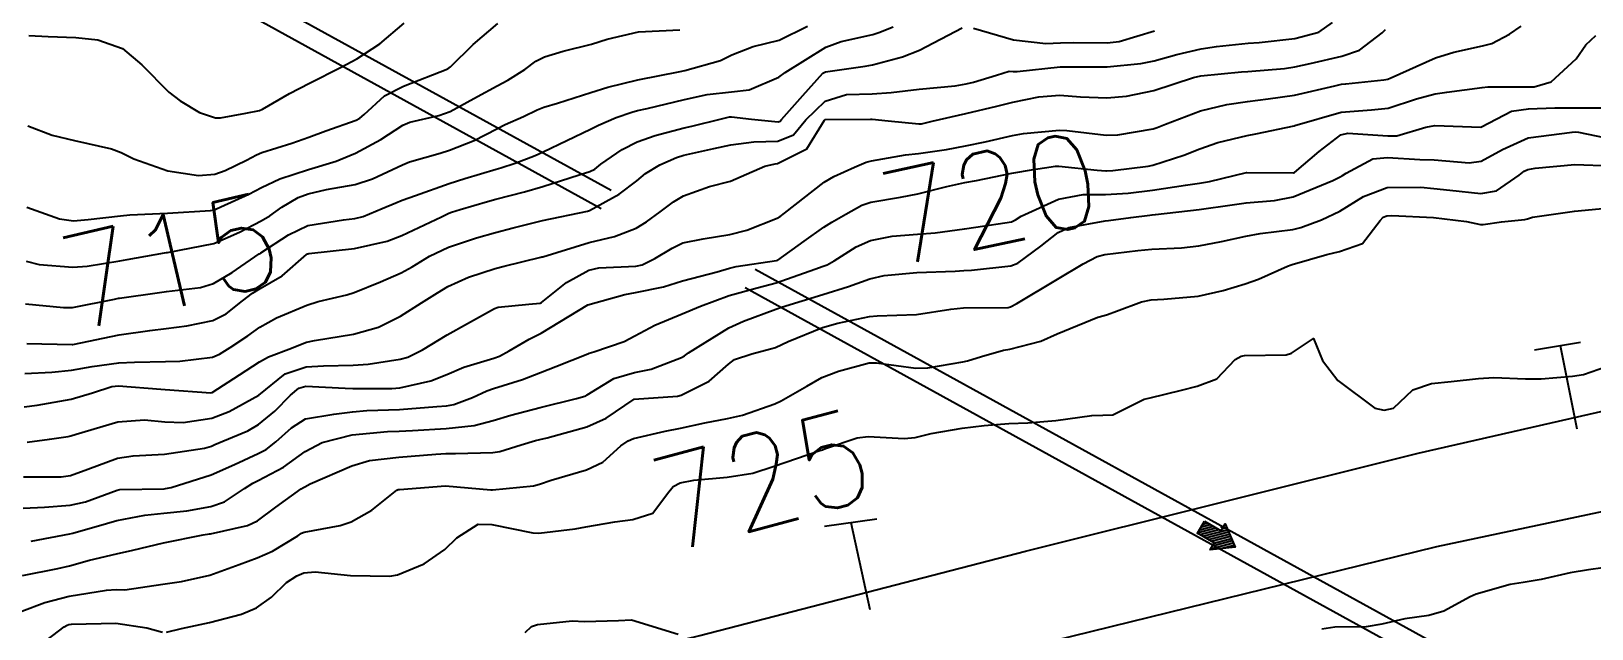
# Model space of a CAD drawing. Header units: metres. Extents: x 298520 to 308411, y 7433745 to 7450750.
# Drawn here: x 299530.2 to 299596.8, y 7449573.2 to 7449598.6 of the extents above; entities that cross this region are included whole.
import ezdxf
from ezdxf.enums import TextEntityAlignment as Align

# ---------------------------------------------------------------- set-up
doc = ezdxf.new("R2010")
doc.units = ezdxf.units.M
doc.header["$LTSCALE"] = 10
doc.linetypes.add('CONTINUO', pattern=[0])
doc.linetypes.add('TRACEJADO', pattern=[8.7, 8, -0.7])
doc.layers.get('0').update_dxf_attribs({"color": 45})
for name, color, linetype in [('Cotas', 45, 'Continuous'), ('Curvas de Nivel 1m', 11, 'Continuous'), ('Curvas de Nivel 5m', 15, 'Continuous'), ('GALERIA', 45, 'Continuous'), ('Linha Férrea', 251, 'TRACKS'), ('Pórtico', 62, 'Continuous'), ('TEXTO', 45, 'Continuous')]:
    doc.layers.add(name, color=color, linetype=linetype)
doc.styles.add('SIMPLEX', font='simplex', dxfattribs={"height": 0.2})
doc.styles.get("Standard").update_dxf_attribs({"font": 'simplex.shx'})
doc.styles.add('Style-STANDARD', font='STANDARD.shx')
doc.linetypes.add('TRACKS', pattern='A,0.15,[130,ltypeshp.shx,S=0.25,R=0,X=0,Y=0],0.15', length=0.3)

# ---------------------------------------------------------------- blocks, each defined once
blk = doc.blocks.new('SIMB_PONTO')
at = {"color": 0}
blk.add_point((0, 0), dxfattribs=at)
for tag in ['desc:', 'cota:', 'pto:']:
    blk.add_attdef(tag, (0, 0), '', height=1)

msp = doc.modelspace()

# ---------------------------------------------------------------- hatches: boundary and pattern name
at = {"layer": 'TEXTO'}
msp.add_hatch(color=256, dxfattribs=at).paths.add_polyline_path([(299580.289, 7449577.742), (299580.989, 7449577.332), (299581.163, 7449577.629), (299581.588, 7449576.639), (299580.517, 7449576.525), (299580.691, 7449576.822), (299579.99, 7449577.232)])

# ---------------------------------------------------------------- linework, layer by layer
at = {"layer": 'Curvas de Nivel 1m', "flags": 128}
for points, elevation in [([(299529.947, 7449582.629), (299530.499, 7449582.702), (299531.95, 7449582.953), (299532.852, 7449583.227), (299533.679, 7449583.492), (299533.958, 7449583.521), (299535.765, 7449583.383), (299535.956, 7449583.37), (299537.896, 7449583.219), (299537.954, 7449583.231), (299539.127, 7449583.987), (299539.974, 7449584.548), (299540.358, 7449584.756), (299541.343, 7449585.126), (299541.8, 7449585.307), (299541.986, 7449585.379), (299542.32, 7449585.448), (299543.989, 7449585.721), (299545.051, 7449586.021), (299545.997, 7449586.488), (299546.891, 7449587.057), (299547.566, 7449587.491), (299548.014, 7449587.752), (299548.892, 7449588.159), (299550.025, 7449588.525), (299550.42, 7449588.623), (299551.974, 7449589.001), (299552.019, 7449589.014), (299552.06, 7449589.026), (299554.04, 7449589.637), (299555.112, 7449589.89), (299556.046, 7449590.248), (299556.477, 7449590.518), (299557.064, 7449590.94), (299557.629, 7449591.362), (299558.06, 7449591.617), (299559.164, 7449592.013), (299560.066, 7449592.244), (299560.524, 7449592.44), (299561.524, 7449592.885), (299561.968, 7449592.988), (299562.075, 7449593.006), (299563.319, 7449593.626), (299564.072, 7449594.85), (299564.103, 7449594.876), (299566.038, 7449594.896), (299566.104, 7449594.891), (299566.789, 7449594.823), (299568.101, 7449594.684), (299568.218, 7449594.692), (299568.67, 7449594.801), (299570.106, 7449595.138), (299571.431, 7449595.446), (299572.111, 7449595.61), (299573.214, 7449595.843), (299574.115, 7449595.914), (299574.988, 7449595.848), (299576.114, 7449595.793), (299576.952, 7449595.865), (299578.117, 7449596.111), (299579.813, 7449596.665), (299580.124, 7449596.736), (299581.863, 7449596.905), (299582.126, 7449596.926), (299583.695, 7449597.056), (299584.128, 7449597.115), (299584.786, 7449597.266), (299586.133, 7449597.574), (299586.887, 7449597.831), (299587.857, 7449598.573), (299588.006, 7449598.71)], 718), ([(299529.965, 7449584.043), (299531.115, 7449584.099), (299531.967, 7449584.182), (299532.848, 7449584.349), (299533.972, 7449584.499), (299534.649, 7449584.527), (299535.973, 7449584.55), (299536.581, 7449584.573), (299537.977, 7449584.745), (299538.269, 7449584.867), (299538.732, 7449585.153), (299539.479, 7449585.654), (299539.992, 7449586.017), (299540.706, 7449586.423), (299542.001, 7449586.96), (299542.484, 7449587.113), (299543.697, 7449587.406), (299544.009, 7449587.502), (299545.135, 7449587.96), (299546.022, 7449588.335), (299546.495, 7449588.594), (299547.231, 7449589.052), (299548.037, 7449589.435), (299549.234, 7449589.835), (299550.043, 7449590.064), (299550.797, 7449590.261), (299552.049, 7449590.564), (299553.967, 7449590.971), (299554.053, 7449590.997), (299555.321, 7449591.697), (299556.066, 7449592.259), (299556.448, 7449592.567), (299557.059, 7449592.94), (299557.758, 7449593.253), (299558.079, 7449593.348), (299559.355, 7449593.636), (299560.086, 7449593.8), (299561.058, 7449593.921), (299562.089, 7449593.956), (299562.749, 7449594.215), (299563.277, 7449594.862), (299564.111, 7449595.661), (299565.012, 7449595.942), (299566.114, 7449595.977), (299566.913, 7449596.024), (299568.117, 7449596.172), (299569.649, 7449596.318), (299570.119, 7449596.39), (299570.431, 7449596.466), (299571.416, 7449596.767), (299571.949, 7449596.938), (299572.125, 7449596.924), (299572.286, 7449596.919), (299574.127, 7449597.116), (299575.716, 7449597.125), (299576.127, 7449597.128), (299577.56, 7449597.265), (299578.13, 7449597.381), (299579.1, 7449597.643), (299580.135, 7449597.891), (299580.798, 7449597.991), (299582.138, 7449598.129), (299582.608, 7449598.165), (299584.14, 7449598.324), (299585.165, 7449598.605), (299585.74, 7449599.006)], 717), ([(299530.027, 7449588.835), (299530.586, 7449588.69), (299532.023, 7449588.575), (299532.628, 7449588.62), (299534.028, 7449588.856), (299534.33, 7449588.905), (299535.929, 7449589.191), (299536.017, 7449589.206), (299536.033, 7449589.208), (299536.053, 7449589.21), (299538.037, 7449589.583), (299539.122, 7449590.07), (299540.047, 7449590.556), (299540.416, 7449590.769), (299540.937, 7449591.131), (299541.632, 7449591.549), (299542.059, 7449591.71), (299542.837, 7449591.884), (299544.063, 7449592.101), (299544.803, 7449592.345), (299546.072, 7449592.948), (299546.381, 7449593.065), (299547.683, 7449593.441), (299548.081, 7449593.561), (299549.131, 7449593.986), (299550.095, 7449594.477), (299550.457, 7449594.657), (299551.233, 7449595.009), (299551.819, 7449595.29), (299552.107, 7449595.403), (299552.684, 7449595.567), (299554.113, 7449596.025), (299554.828, 7449596.25), (299556.119, 7449596.561), (299557.913, 7449596.923), (299558.123, 7449596.969), (299559.635, 7449597.398), (299560.13, 7449597.635), (299561.037, 7449597.987), (299562.137, 7449598.254), (299563.355, 7449598.862)], 714), ([(299530.049, 7449585.324), (299531.983, 7449585.276), (299532.024, 7449585.28), (299533.988, 7449585.689), (299535.303, 7449585.884), (299535.991, 7449585.964), (299536.886, 7449586.071), (299537.994, 7449586.302), (299538.556, 7449586.596), (299539.255, 7449587.147), (299539.678, 7449587.473), (299540.011, 7449587.669), (299540.943, 7449588.207), (299541.984, 7449589.12), (299542.009, 7449589.144), (299542.033, 7449589.154), (299542.077, 7449589.163), (299544.036, 7449589.374), (299545.424, 7449589.692), (299546.042, 7449589.934), (299547.735, 7449590.73), (299548.051, 7449590.877), (299548.168, 7449590.923), (299548.532, 7449591.035), (299549.696, 7449591.384), (299550.058, 7449591.481), (299551.278, 7449591.79), (299552.063, 7449592.021), (299553.611, 7449592.519), (299554.07, 7449592.662), (299554.276, 7449592.762), (299554.539, 7449592.965), (299555.44, 7449593.599), (299556.087, 7449593.918), (299556.847, 7449594.187), (299558.097, 7449594.52), (299558.42, 7449594.595), (299559.678, 7449594.904), (299560.02, 7449594.985), (299560.104, 7449594.991), (299560.967, 7449594.891), (299562.101, 7449594.781), (299562.178, 7449594.803), (299562.246, 7449594.878), (299563.149, 7449595.9), (299564.004, 7449596.852), (299564.124, 7449596.913), (299565.81, 7449597.15), (299566.127, 7449597.204), (299567.402, 7449597.546), (299568.133, 7449597.836), (299569.944, 7449598.783)], 716), ([(299530.052, 7449591.138), (299531.445, 7449590.637), (299532.046, 7449590.556), (299532.666, 7449590.605), (299534.049, 7449590.775), (299534.45, 7449590.804), (299536.05, 7449590.887), (299537.887, 7449590.998), (299538.052, 7449591.029), (299538.144, 7449591.067), (299538.333, 7449591.157), (299539.517, 7449591.687), (299540.061, 7449591.975), (299540.845, 7449592.352), (299542.069, 7449592.737), (299543.253, 7449593.102), (299543.834, 7449593.337), (299544.078, 7449593.446), (299545.15, 7449594.017), (299546.096, 7449594.637), (299546.395, 7449594.769), (299547.634, 7449595.047), (299548.105, 7449595.216), (299549.277, 7449595.863), (299550.116, 7449596.316), (299550.576, 7449596.558), (299551.292, 7449597.008), (299551.771, 7449597.359), (299552.128, 7449597.55), (299552.928, 7449597.785), (299554.134, 7449598.083), (299554.801, 7449598.298), (299556.14, 7449598.611), (299557.911, 7449598.694)], 713), ([(299530.071, 7449581.119), (299531.015, 7449581.249), (299531.817, 7449581.358), (299531.934, 7449581.387), (299532.161, 7449581.463), (299533.941, 7449581.986), (299535.077, 7449582.064), (299535.941, 7449581.981), (299536.722, 7449581.96), (299537.943, 7449582.147), (299538.678, 7449582.42), (299539.953, 7449583.126), (299541.07, 7449584.025), (299541.971, 7449584.33), (299542.704, 7449584.377), (299543.973, 7449584.399), (299544.61, 7449584.447), (299545.977, 7449584.655), (299546.298, 7449584.745), (299546.933, 7449585.056), (299547.989, 7449585.691), (299548.855, 7449586.171), (299550.001, 7449586.818), (299550.152, 7449586.868), (299551.459, 7449587.005), (299551.954, 7449587.051), (299552.004, 7449587.077), (299553.076, 7449587.926), (299554.025, 7449588.448), (299554.448, 7449588.544), (299556.028, 7449588.628), (299556.294, 7449588.682), (299556.841, 7449588.942), (299557.576, 7449589.396), (299558.04, 7449589.615), (299558.907, 7449589.782), (299560.039, 7449589.972), (299560.77, 7449590.164), (299562.05, 7449590.662), (299562.186, 7449590.743), (299562.364, 7449590.875), (299564.066, 7449592.202), (299564.472, 7449592.443), (299565.356, 7449592.837), (299565.855, 7449593.053), (299566.077, 7449593.117), (299567.524, 7449593.373), (299568.082, 7449593.426), (299569.285, 7449593.592), (299570.088, 7449593.753), (299570.933, 7449593.929), (299572.094, 7449594.194), (299572.569, 7449594.28), (299574.098, 7449594.419), (299574.417, 7449594.408), (299576.095, 7449594.201), (299576.583, 7449594.217), (299578.1, 7449594.481), (299578.259, 7449594.529), (299578.62, 7449594.682), (299580.109, 7449595.242), (299581.239, 7449595.522), (299582.113, 7449595.645), (299582.995, 7449595.75), (299584.116, 7449595.919), (299585.84, 7449596.314), (299586.121, 7449596.376), (299586.306, 7449596.403), (299587.936, 7449596.572), (299588.096, 7449596.598), (299588.123, 7449596.608), (299588.2, 7449596.645), (299590.133, 7449597.503), (299590.918, 7449597.75), (299592.138, 7449598.011), (299592.537, 7449598.118), (299593.29, 7449598.509), (299593.795, 7449598.857)], 719), ([(299530.093, 7449594.612), (299531.13, 7449594.202), (299532.084, 7449593.975), (299533.667, 7449593.626), (299534.077, 7449593.474), (299534.622, 7449593.205), (299536.068, 7449592.68), (299537.382, 7449592.487), (299538.067, 7449592.551), (299538.52, 7449592.703), (299539.43, 7449593.146), (299539.844, 7449593.374), (299540.078, 7449593.465), (299541.351, 7449593.861), (299542.088, 7449594.12), (299542.807, 7449594.394), (299544.099, 7449594.85), (299544.261, 7449594.928), (299544.445, 7449595.087), (299545.305, 7449595.884), (299546.115, 7449596.298), (299548.008, 7449597.042), (299548.124, 7449597.116), (299549.088, 7449598.076), (299550.142, 7449598.962)], 712), ([(299530.141, 7449598.461), (299530.968, 7449598.42), (299532.14, 7449598.373), (299533.09, 7449598.269), (299534.133, 7449597.896), (299534.964, 7449597.202), (299536.111, 7449596.036), (299536.592, 7449595.667), (299537.419, 7449595.17), (299538.1, 7449594.94), (299538.308, 7449594.95), (299539.391, 7449595.147), (299539.981, 7449595.265), (299540.105, 7449595.319), (299541.258, 7449595.982), (299542.116, 7449596.429), (299543.464, 7449597.1), (299544.127, 7449597.458), (299545.107, 7449598.106), (299546.142, 7449598.99)], 711), ([(299570.435, 7449598.777), (299572.138, 7449598.276), (299573.519, 7449598.121), (299574.137, 7449598.146), (299574.707, 7449598.154), (299576.137, 7449598.141), (299576.639, 7449598.204), (299578.143, 7449598.66)], 716), ([(299529.898, 7449578.297), (299530.806, 7449578.345), (299531.901, 7449578.429), (299532.56, 7449578.573), (299533.911, 7449579.071), (299534.026, 7449579.094), (299535.912, 7449579.128), (299535.965, 7449579.136), (299536.206, 7449579.186), (299537.919, 7449579.724), (299538.909, 7449580.164), (299539.928, 7449580.628), (299540.259, 7449580.807), (299540.677, 7449581.133), (299541.341, 7449581.724), (299541.943, 7449582.109), (299543.151, 7449582.308), (299543.946, 7449582.415), (299544.561, 7449582.47), (299545.947, 7449582.505), (299547.537, 7449582.635), (299547.949, 7449582.666), (299548.269, 7449582.718), (299549.058, 7449583.029), (299549.671, 7449583.31), (299549.959, 7449583.409), (299551.189, 7449583.784), (299551.969, 7449584.085), (299552.624, 7449584.34), (299553.982, 7449584.89), (299554.041, 7449584.911), (299554.235, 7449584.967), (299555.527, 7449585.415), (299555.99, 7449585.654), (299556.834, 7449586.103), (299558, 7449586.592), (299558.791, 7449586.918), (299560.008, 7449587.37), (299561.207, 7449587.692), (299562.013, 7449587.911), (299563.663, 7449588.499), (299564.021, 7449588.619), (299564.19, 7449588.68), (299564.492, 7449588.845), (299565.421, 7449589.447), (299566.036, 7449589.72), (299566.959, 7449589.901), (299568.04, 7449589.981), (299568.797, 7449590.043), (299570.045, 7449590.219), (299570.533, 7449590.287), (299572.049, 7449590.513), (299572.215, 7449590.593), (299572.461, 7449590.754), (299574.06, 7449591.482), (299575.109, 7449591.673), (299576.063, 7449591.684), (299577.031, 7449591.733), (299578.065, 7449591.857), (299579.476, 7449592.078), (299580.068, 7449592.164), (299580.489, 7449592.236), (299582.073, 7449592.615), (299582.094, 7449592.618), (299584.073, 7449592.603), (299584.122, 7449592.619), (299585.176, 7449593.515), (299586.097, 7449594.226), (299586.39, 7449594.296), (299588.097, 7449594.173), (299588.479, 7449594.183), (299589.727, 7449594.546), (299590.104, 7449594.613), (299592.063, 7449594.551), (299592.094, 7449594.562), (299593.381, 7449595.23), (299594.105, 7449595.335), (299595.219, 7449595.371), (299596.107, 7449595.379), (299597.195, 7449595.37)], 721), ([(299530.238, 7449576.898), (299531.883, 7449577.208), (299532.014, 7449577.238), (299533.457, 7449577.649), (299533.891, 7449577.771), (299535.086, 7449578.007), (299535.896, 7449578.084), (299536.884, 7449578.19), (299537.901, 7449578.373), (299538.484, 7449578.575), (299539.345, 7449579.146), (299539.689, 7449579.368), (299539.916, 7449579.477), (299540.995, 7449580.057), (299541.929, 7449580.723), (299542.645, 7449581.109), (299543.936, 7449581.433), (299545.444, 7449581.569), (299545.938, 7449581.587), (299546.499, 7449581.622), (299547.94, 7449581.704), (299549.14, 7449581.829), (299549.943, 7449582.037), (299550.692, 7449582.266), (299551.949, 7449582.591), (299553.499, 7449582.977), (299553.852, 7449583.074), (299553.955, 7449583.13), (299555.094, 7449583.83), (299555.97, 7449584.087), (299556.681, 7449584.234), (299557.98, 7449584.73), (299558.105, 7449584.804), (299558.27, 7449584.926), (299559.994, 7449585.996), (299560.618, 7449586.273), (299562.002, 7449586.79), (299562.244, 7449586.876), (299564.009, 7449587.412), (299565.1, 7449587.751), (299566.015, 7449588.08), (299566.616, 7449588.224), (299568.018, 7449588.346), (299569.648, 7449588.415), (299570.019, 7449588.437), (299570.34, 7449588.456), (299572.022, 7449588.633), (299572.326, 7449588.755), (299573.305, 7449589.47), (299574.043, 7449590.062), (299574.496, 7449590.276), (299576.051, 7449590.553), (299576.19, 7449590.569), (299577.136, 7449590.699), (299577.953, 7449590.792), (299578.054, 7449590.805), (299578.188, 7449590.822), (299580.057, 7449591.037), (299581.464, 7449591.241), (299582.06, 7449591.328), (299583.271, 7449591.418), (299584.062, 7449591.572), (299585.756, 7449592.281), (299586.071, 7449592.433), (299586.171, 7449592.489), (299586.318, 7449592.588), (299587.456, 7449593.202), (299588.083, 7449593.25), (299589.466, 7449593.165), (299590.082, 7449593.159), (299591.573, 7449593.033), (299592.079, 7449593.096), (299592.994, 7449593.601), (299594.089, 7449594.1), (299595.959, 7449594.34), (299596.092, 7449594.345), (299596.231, 7449594.329), (299598.088, 7449593.95)], 722), ([(299529.865, 7449575.439), (299531.377, 7449575.736), (299531.869, 7449575.851), (299532.727, 7449576.083), (299533.874, 7449576.35), (299534.572, 7449576.507), (299535.879, 7449576.826), (299537.574, 7449577.165), (299537.842, 7449577.202), (299537.884, 7449577.207), (299539.469, 7449577.564), (299539.892, 7449577.764), (299540.681, 7449578.352), (299541.756, 7449579.122), (299541.852, 7449579.182), (299541.914, 7449579.22), (299542.134, 7449579.336), (299543.923, 7449580.112), (299544.676, 7449580.331), (299545.927, 7449580.477), (299547.492, 7449580.61), (299547.929, 7449580.629), (299548.336, 7449580.629), (299549.929, 7449580.676), (299550.223, 7449580.724), (299551.137, 7449581.008), (299551.753, 7449581.184), (299551.935, 7449581.23), (299552.247, 7449581.306), (299553.941, 7449581.775), (299554.759, 7449582.147), (299555.953, 7449582.95), (299557.803, 7449583.084), (299557.956, 7449583.115), (299559.153, 7449583.724), (299559.976, 7449584.447), (299560.23, 7449584.647), (299560.972, 7449584.89), (299561.775, 7449585.092), (299561.986, 7449585.16), (299562.519, 7449585.403), (299563.994, 7449586), (299564.649, 7449586.191), (299565.999, 7449586.475), (299566.327, 7449586.499), (299568, 7449586.555), (299569.459, 7449586.788), (299570.004, 7449586.848), (299571.906, 7449586.858), (299572.004, 7449586.882), (299572.278, 7449587.028), (299574.016, 7449588.063), (299575.109, 7449588.719), (299575.706, 7449589.035), (299576.029, 7449589.123), (299577.439, 7449589.288), (299578.033, 7449589.34), (299579.298, 7449589.408), (299580.035, 7449589.489), (299581.014, 7449589.674), (299582.042, 7449589.902), (299582.659, 7449590.019), (299584.046, 7449590.19), (299584.391, 7449590.272), (299585.276, 7449590.602), (299586.057, 7449590.973), (299587.057, 7449591.586), (299588.067, 7449591.982), (299589.507, 7449591.989), (299590.067, 7449591.931), (299590.741, 7449591.858), (299592.065, 7449591.72), (299592.743, 7449591.837), (299593.7, 7449592.504), (299593.909, 7449592.667), (299594.075, 7449592.744), (299594.384, 7449592.803), (299596.078, 7449592.964), (299597.627, 7449592.905)], 723), ([(299529.849, 7449573.91), (299530.822, 7449574.281), (299531.856, 7449574.547), (299533.454, 7449574.811), (299533.859, 7449574.829), (299534.237, 7449574.828), (299535.862, 7449575.063), (299536.648, 7449575.178), (299537.866, 7449575.446), (299539.112, 7449575.906), (299539.873, 7449576.184), (299540.534, 7449576.475), (299541.612, 7449577.123), (299541.774, 7449577.231), (299541.885, 7449577.281), (299543.416, 7449577.571), (299543.892, 7449577.726), (299544.767, 7449578.214), (299545.839, 7449579.071), (299545.889, 7449579.094), (299545.913, 7449579.099), (299545.947, 7449579.103), (299547.915, 7449579.258), (299549.848, 7449579.086), (299549.914, 7449579.084), (299551.658, 7449579.26), (299551.916, 7449579.32), (299552.417, 7449579.492), (299553.923, 7449579.934), (299554.627, 7449580.262), (299555.394, 7449580.955), (299555.708, 7449581.179), (299555.936, 7449581.278), (299557.285, 7449581.591), (299557.941, 7449581.721), (299558.971, 7449581.942), (299559.945, 7449582.123), (299560.574, 7449582.266), (299561.952, 7449582.759), (299562.227, 7449582.876), (299563.322, 7449583.5), (299563.968, 7449583.871), (299564.672, 7449584.143), (299565.978, 7449584.5), (299566.297, 7449584.507), (299567.975, 7449584.266), (299568.484, 7449584.294), (299569.979, 7449584.539), (299570.177, 7449584.581), (299570.766, 7449584.772), (299571.707, 7449585.042), (299571.986, 7449585.088), (299573.309, 7449585.428), (299573.993, 7449585.735), (299575.727, 7449586.441), (299576.001, 7449586.517), (299576.148, 7449586.562), (299576.528, 7449586.705), (299577.602, 7449587.099), (299578.008, 7449587.187), (299578.544, 7449587.218), (299580.01, 7449587.338), (299581.076, 7449587.586), (299582.015, 7449587.862), (299582.59, 7449588.061), (299583.82, 7449588.622), (299583.972, 7449588.672), (299584.024, 7449588.687), (299585.504, 7449589.124), (299586.033, 7449589.242), (299587.024, 7449589.594), (299587.77, 7449590.573), (299587.909, 7449590.717), (299588.055, 7449590.774), (299588.275, 7449590.787), (299590.054, 7449590.693), (299591.458, 7449590.526), (299592.051, 7449590.397), (299592.172, 7449590.397), (299592.951, 7449590.511), (299593.943, 7449590.612), (299594.054, 7449590.638), (299594.266, 7449590.708), (299596.058, 7449590.974), (299597.418, 7449591.098)], 724), ([(299551.308, 7449573.005), (299551.584, 7449573.255), (299551.838, 7449573.35), (299553.317, 7449573.502), (299553.84, 7449573.475), (299555.29, 7449573.507), (299555.842, 7449573.535), (299557.833, 7449572.93)], 726)]:
    msp.add_lwpolyline(points, dxfattribs=dict(at, elevation=elevation))
at = {"layer": 'Curvas de Nivel 5m', "flags": 128}
for points, elevation in [([(299530, 7449587.013), (299531.618, 7449586.855), (299531.999, 7449586.866), (299533.791, 7449587.212), (299533.963, 7449587.251), (299534.004, 7449587.257), (299535.709, 7449587.492), (299536.008, 7449587.535), (299537.467, 7449587.712), (299538.014, 7449587.877), (299538.816, 7449588.357), (299539.963, 7449589.141), (299540.006, 7449589.167), (299540.033, 7449589.185), (299541.209, 7449589.961), (299542.045, 7449590.359), (299543.554, 7449590.603), (299544.049, 7449590.655), (299544.393, 7449590.743), (299545.217, 7449591.078), (299545.799, 7449591.329), (299546.057, 7449591.429), (299546.629, 7449591.632), (299548.064, 7449592.143), (299548.733, 7449592.366), (299550.07, 7449592.758), (299550.271, 7449592.818), (299550.888, 7449593.012), (299551.736, 7449593.345), (299552.08, 7449593.504), (299553.09, 7449593.983), (299554.095, 7449594.47), (299554.432, 7449594.632), (299555.197, 7449594.959), (299555.862, 7449595.195), (299556.106, 7449595.262), (299556.512, 7449595.349), (299558.111, 7449595.734), (299559.078, 7449595.946), (299560.114, 7449596.058), (299560.867, 7449596.141), (299562.121, 7449596.681), (299562.403, 7449596.876), (299564.134, 7449597.961), (299564.78, 7449598.2), (299566.14, 7449598.505), (299566.388, 7449598.58), (299567.003, 7449598.821)], 715), ([(299529.917, 7449579.644), (299531.521, 7449579.64), (299531.917, 7449579.696), (299532.661, 7449579.97), (299533.925, 7449580.438), (299534.591, 7449580.538), (299535.927, 7449580.61), (299537.63, 7449580.865), (299537.931, 7449580.952), (299538.078, 7449581.012), (299538.412, 7449581.155), (299539.476, 7449581.606), (299539.94, 7449581.869), (299540.634, 7449582.445), (299541.304, 7449583.126), (299541.659, 7449583.422), (299541.959, 7449583.5), (299543.631, 7449583.421), (299543.958, 7449583.408), (299545.624, 7449583.407), (299545.958, 7449583.435), (299547.282, 7449583.731), (299547.967, 7449583.998), (299548.695, 7449584.31), (299549.978, 7449584.706), (299550.211, 7449584.786), (299550.626, 7449585.014), (299551.484, 7449585.509), (299551.991, 7449585.769), (299553.981, 7449586.97), (299555.555, 7449587.41), (299556.011, 7449587.495), (299557.207, 7449587.746), (299558.019, 7449587.991), (299559.493, 7449588.383), (299560.019, 7449588.536), (299560.312, 7449588.605), (299562.023, 7449588.86), (299562.079, 7449588.879), (299563.207, 7449589.691), (299564.044, 7449590.284), (299564.393, 7449590.501), (299564.98, 7449590.841), (299565.668, 7449591.223), (299566.058, 7449591.356), (299567.321, 7449591.557), (299568.062, 7449591.71), (299569.292, 7449592.018), (299570.067, 7449592.187), (299570.563, 7449592.28), (299572.071, 7449592.583), (299572.989, 7449592.746), (299573.925, 7449592.883), (299574.075, 7449592.883), (299575.709, 7449592.714), (299576.073, 7449592.68), (299576.1, 7449592.682), (299576.371, 7449592.707), (299577.876, 7449592.891), (299578.077, 7449592.934), (299579.395, 7449593.359), (299580.087, 7449593.631), (299580.847, 7449593.897), (299582.096, 7449594.194), (299582.473, 7449594.26), (299584.103, 7449594.604), (299584.132, 7449594.62), (299586.109, 7449595.19), (299587.401, 7449595.286), (299588.111, 7449595.36), (299589.319, 7449595.756), (299590.117, 7449595.97), (299590.612, 7449596.038), (299592.119, 7449596.242), (299592.373, 7449596.264), (299594.119, 7449596.263), (299594.341, 7449596.275), (299595.072, 7449596.486), (299596.133, 7449597.462), (299596.552, 7449598.053), (299596.973, 7449598.462)], 720), ([(299536.013, 7449573.014), (299536.646, 7449573.178), (299537.846, 7449573.432), (299539.217, 7449573.778), (299539.852, 7449574.051), (299540.485, 7449574.505), (299541.127, 7449575.127), (299541.567, 7449575.422), (299541.867, 7449575.545), (299542.346, 7449575.591), (299543.866, 7449575.428), (299545.536, 7449575.404), (299545.867, 7449575.463), (299547, 7449575.93), (299547.878, 7449576.543), (299548.392, 7449577.042), (299549.304, 7449577.614), (299549.892, 7449577.613), (299551.643, 7449577.246), (299551.886, 7449577.231), (299553.439, 7449577.428), (299553.891, 7449577.501), (299555.137, 7449577.715), (299555.896, 7449577.814), (299556.756, 7449578.085), (299557.386, 7449578.935), (299557.618, 7449579.23), (299557.917, 7449579.378), (299558.496, 7449579.499), (299559.92, 7449579.628), (299561.014, 7449579.797), (299561.925, 7449580.097), (299563.833, 7449580.752), (299563.932, 7449580.772), (299563.993, 7449580.788), (299564.113, 7449580.848), (299565.466, 7449581.307), (299565.938, 7449581.359), (299567.48, 7449581.272), (299567.938, 7449581.314), (299568.625, 7449581.485), (299569.942, 7449581.715), (299570.885, 7449581.829), (299571.944, 7449581.912), (299572.754, 7449581.942), (299573.946, 7449582.035), (299575.481, 7449582.25), (299575.948, 7449582.262), (299576.371, 7449582.283), (299577.193, 7449582.698), (299577.705, 7449582.944), (299577.958, 7449583.006), (299579.3, 7449583.332), (299579.966, 7449583.505), (299580.804, 7449583.818), (299581.594, 7449584.644), (299581.84, 7449584.786), (299581.985, 7449584.812), (299583.764, 7449584.843), (299583.986, 7449584.913), (299584.928, 7449585.542), (299585.314, 7449584.6), (299585.97, 7449583.751), (299587.544, 7449582.574), (299587.952, 7449582.477), (299588.346, 7449582.564), (299589.168, 7449583.349), (299589.969, 7449583.621), (299590.802, 7449583.7), (299591.973, 7449583.832), (299592.619, 7449583.868), (299593.973, 7449583.815), (299594.641, 7449583.822), (299595.975, 7449583.925), (299596.444, 7449583.997), (299597.76, 7449584.452)], 725), ([(299597.877, 7449575.842), (299596.66, 7449575.678), (299595.874, 7449575.539), (299594.638, 7449575.256), (299593.869, 7449575.13), (299593.321, 7449575.053), (299591.864, 7449574.642), (299591.614, 7449574.524), (299590.486, 7449573.908), (299589.851, 7449573.733), (299588.82, 7449573.589), (299587.845, 7449573.358), (299587.178, 7449573.242), (299585.842, 7449573.223), (299585.289, 7449573.15)], 725), ([(299530.625, 7449572.458), (299531.652, 7449573.242), (299531.769, 7449573.316), (299531.844, 7449573.337), (299531.96, 7449573.354), (299533.845, 7449573.394), (299535.17, 7449573.197), (299535.84, 7449573.019)], 725)]:
    msp.add_lwpolyline(points, dxfattribs=dict(at, elevation=elevation))
at = {"layer": 'GALERIA', "linetype": 'TRACEJADO', "flags": 128}
for points in [[(299631.214, 7449549.927), (299539.754, 7449600.22)], [(299630.786, 7449549.148), (299539.109, 7449599.561)]]:
    msp.add_lwpolyline(points, dxfattribs=at)
at = {"layer": 'Linha Férrea', "flags": 128}
for points in [[(298729.261, 7450749.95), (298734.809, 7450730.65), (298742.343, 7450703.451), (298750.119, 7450676.237), (298757.889, 7450649.199), (298765.189, 7450623.712), (298769.985, 7450606.424), (298776.494, 7450583.287), (298783.055, 7450560.248), (298788.164, 7450542.214), (298793.821, 7450521.584), (298798.125, 7450506.606), (298804.386, 7450484.418), (298809.295, 7450466.837), (298814.551, 7450448.858), (298819.559, 7450431.225), (298826.267, 7450408.649), (298831.926, 7450389.314), (298837.135, 7450370.779), (298842.092, 7450352.398), (298847.802, 7450331.823), (298852.149, 7450316.412), (298858.34, 7450294.769), (298862.969, 7450278.965), (298867.952, 7450260.088), (298870.924, 7450249.95), (298873.722, 7450238.982), (298878.355, 7450222.697), (298882.025, 7450210.358), (298885.603, 7450197.651), (298890.189, 7450181.049), (298894.637, 7450166.006), (298898.995, 7450149.812), (298904.361, 7450131.79), (298908.122, 7450117.709), (298911.93, 7450103.946), (298916.104, 7450089.039), (298920.554, 7450073.399), (298923.212, 7450064.319), (298926.468, 7450052.577), (298930.321, 7450038.956), (298934.723, 7450023.223), (298938.252, 7450011.622), (298941.509, 7449999.193), (298944.399, 7449989.651), (298947.701, 7449977.682), (298952.335, 7449961.49), (298956.967, 7449946.581), (298961.92, 7449929.017), (298965.909, 7449915.258), (298970.082, 7449900.905), (298973.936, 7449887.787), (298977.788, 7449874.853), (298981.549, 7449862.469), (298986.366, 7449847.197), (298989.852, 7449836.37), (298994.575, 7449822.337), (298999.437, 7449807.292), (299004.068, 7449794.269), (299008.7, 7449781.657), (299013.057, 7449770.328), (299018.285, 7449757.718), (299022.322, 7449748.037), (299026.817, 7449737.63), (299031.861, 7449726.852), (299036.814, 7449716.896), (299043.096, 7449705.205), (299047.821, 7449696.534), (299054.335, 7449685.572), (299060.664, 7449675.852), (299069.469, 7449663.104), (299077.541, 7449652.872), (299085.429, 7449643.336), (299089.832, 7449637.784), (299098.728, 7449628.561), (299107.993, 7449618.793), (299117.442, 7449610.031), (299127.077, 7449601.223), (299138.453, 7449591.782), (299150.409, 7449582.651), (299162.779, 7449573.982), (299174.004, 7449567.002), (299185.962, 7449560.295), (299199.698, 7449553.222), (299213.253, 7449547.024), (299227.033, 7449541.5), (299241.999, 7449536.525), (299258.424, 7449531.831), (299277.224, 7449527.814), (299295.935, 7449525.032), (299311.589, 7449523.57), (299326.876, 7449522.883), (299340.975, 7449522.747), (299353.572, 7449523.111), (299369.274, 7449524.069), (299382.826, 7449525.211), (299396.609, 7449526.717), (299414.178, 7449529.501), (299430.969, 7449532.603), (299440.142, 7449534.839), (299451.094, 7449537.487), (299469.666, 7449542.917), (299486.963, 7449547.755), (299510.376, 7449554.83), (299531.414, 7449561.037), (299544.903, 7449564.894), (299559.186, 7449569.068), (299590.197, 7449576.665), (299616.417, 7449582.259), (299645.03, 7449585.805), (299675.251, 7449587.635), (299705.522, 7449586.259), (299732.882, 7449582.825), (299762.581, 7449576.088), (299791.888, 7449566.944), (299816.217, 7449556.896), (299840.774, 7449544.781), (299859.676, 7449534.387), (299878.529, 7449521.308), (299897.376, 7449507.135), (299919.538, 7449486.991), (299927.658, 7449478.626), (299947.133, 7449456.962), (299961.499, 7449437.961), (299971.137, 7449424.784), (299981.869, 7449408.322), (299997.595, 7449383.682), (300016.228, 7449354.96), (300035.864, 7449324.687), (300055.136, 7449295.587), (300073.232, 7449268.397), (300085.868, 7449249.95), (300089.501, 7449244.778), (300101.211, 7449227.647), (300111.197, 7449214.14), (300124.752, 7449194.736), (300135.909, 7449179.759), (300148.296, 7449162.129), (300160.805, 7449144.566), (300173.129, 7449128.481), (300185.523, 7449112.088), (300198.402, 7449095.758), (300207.462, 7449083.98), (300220.094, 7449068.515), (300233.468, 7449051.744), (300246.778, 7449035.349), (300263.478, 7449015.076), (300277.526, 7448998.444), (300292.814, 7448981.501), (300306.688, 7448964.856), (300324.623, 7448944.393), (300340.398, 7448926.517), (300357.9, 7448907.843), (300372.755, 7448891.817), (300392.041, 7448871.054), (300410.717, 7448852.066), (300427.475, 7448834.137), (300439.245, 7448822.858), (300454.898, 7448806.525), (300473.448, 7448788.164), (300493.111, 7448768.808), (300511.705, 7448749.95), (300518.198, 7448743.612), (300525.672, 7448735.984), (300530.889, 7448730.361), (300538.141, 7448723.284), (300543.771, 7448717.624), (300548.924, 7448711.903), (300554.778, 7448706.093), (300562.444, 7448698.573), (300570.483, 7448690.198), (300580.06, 7448680.508), (300590.013, 7448670.628), (300599.102, 7448661.391), (300608.565, 7448651.702), (300616.68, 7448643.32), (300625.581, 7448633.859), (300633.62, 7448625.859), (300641.21, 7448617.858), (300649.582, 7448609.897), (300659.386, 7448599.72), (300667.387, 7448591.231), (300676.098, 7448582.784), (300683.871, 7448574.669), (300691.725, 7448567.153), (300703.33, 7448554.876), (300711.744, 7448546.351), (300718.093, 7448539.767), (300726.506, 7448530.983), (300733.153, 7448523.695), (300741.152, 7448514.418), (300747.426, 7448507.242), (300750.054, 7448504.018), (300758.169, 7448493.99), (300764.854, 7448485.238), (300772.251, 7448475.55), (300781.114, 7448462.855), (300788.178, 7448452.147), (300795.99, 7448439.115), (300802.712, 7448427.661), (300809.137, 7448414.665), (300814.959, 7448402.42), (300819.763, 7448391.601), (300824.722, 7448378.533), (300829.079, 7448366.59), (300833.249, 7448353.858), (300836.592, 7448342.438), (300839.822, 7448330.572), (300842.678, 7448317.912), (300845.758, 7448304.202), (300848.387, 7448291.169), (300849.927, 7448279.903), (300851.843, 7448266.756), (300852.632, 7448254.174), (300852.974, 7448249.95), (300853.718, 7448237.64), (300853.896, 7448226.066), (300854.164, 7448215.145), (300853.836, 7448203.832), (300853.598, 7448192.905), (300852.795, 7448182.25), (300851.991, 7448170.79), (300850.801, 7448159.302), (300849.223, 7448146.768), (300848.151, 7448135.486), (300846.96, 7448124.114), (300845.442, 7448113.546), (300844.222, 7448102.204), (300842.288, 7448090.385), (300840.978, 7448078.33), (300839.608, 7448068.386), (300838.209, 7448056.39), (300836.541, 7448045.166), (300835.023, 7448032.665), (300833.535, 7448020.341), (300832.284, 7448009.205), (300831.094, 7447998.637), (300829.874, 7447985.926), (300828.432, 7447973.713), (300826.546, 7447955.639), (300825.162, 7447943.391), (300824.986, 7447942.247), (300823.836, 7447930.96), (300822.657, 7447919.829), (300821.593, 7447909.075), (300820.243, 7447895.408), (300819.533, 7447885.934), (300818.679, 7447872.07), (300818.298, 7447858.799), (300817.927, 7447851.916), (300817.786, 7447841.862), (300817.933, 7447833.489), (300818.516, 7447815.843), (300820.361, 7447795.876), (300822.449, 7447776.733), (300825.922, 7447758.996), (300827.722, 7447750.217), (300828.687, 7447743.229), (300830.467, 7447731.539), (300833.751, 7447711.152), (300838.977, 7447681.969), (300842.161, 7447664.851), (300846.249, 7447643.566), (300856.898, 7447587.933), (300861.3, 7447564.706), (300863.731, 7447552.015), (300867.081, 7447534.8), (300870.251, 7447518.153), (300879.139, 7447471.406), (300882.717, 7447452.426), (300886.196, 7447433.436), (300890.621, 7447408.952), (300893.065, 7447393.996), (300894.895, 7447382.534), (300896.018, 7447374.923), (300897.056, 7447367.88), (300898.671, 7447355.202), (300899.884, 7447344.173), (300901.155, 7447328.57), (300902.425, 7447306.17), (300902.632, 7447290.927), (300902.643, 7447274.906), (300901.209, 7447249.806), (300899.894, 7447235.454), (300897.424, 7447214.973), (300896.24, 7447207.108, -0.017609), (300893.245, 7447191.067), (300890.79, 7447180.008), (300886.347, 7447162.337), (300883.122, 7447151.267), (300877.521, 7447133.871), (300873.858, 7447123.752), (300865.532, 7447103.056), (300859.822, 7447090.388), (300850.503, 7447071.406), (300846.315, 7447063.106), (300836.805, 7447045.834), (300827.664, 7447031.197), (300815.395, 7447013.014), (300803.069, 7446996.228), (300792.968, 7446983.245), (300781.446, 7446969.292), (300759.63, 7446945.435), (300748.36, 7446933.669), (300737.301, 7446922.447), (300720.178, 7446905.644), (300707.821, 7446893.561), (300697.057, 7446883.028), (300686.376, 7446872.224), (300676.506, 7446862.329), (300660.145, 7446845.845), (300651.989, 7446837.638), (300637.917, 7446823.835), (300624.102, 7446810.419), (300614.955, 7446801.573), (300610.107, 7446796.538), (300599.124, 7446785.64, 0.017844), (300588.776, 7446774.611), (300582.973, 7446768.596), (300572.807, 7446757.15), (300570.635, 7446754.423, -0.018804), (300566.868, 7446749.902, -0.021463), (300565.197, 7446747.771, 0.014089), (300560.744, 7446742.236), (300556.818, 7446737.065), (300549.018, 7446726.402), (300544.903, 7446720.152), (300542.989, 7446717.435), (300540.702, 7446714.014), (300534.516, 7446704.131), (300528.813, 7446694.775), (300525.37, 7446688.688), (300519.775, 7446678.443, 0.017217), (300513.559, 7446666.068), (300510.115, 7446659.471), (300505.35, 7446648.44), (300501.39, 7446638.953, 0.017957), (300498.447, 7446631.125), (300492.383, 7446614.647), (300488.086, 7446600.958), (300484.889, 7446590.082), (300482.448, 7446580.533), (300479.028, 7446566.174), (300474.999, 7446546.195), (300472.245, 7446530.076), (300469.723, 7446510.133), (300467.649, 7446494.09), (300465.343, 7446472.628), (300462.509, 7446448.283), (300460.589, 7446427.75), (300458.173, 7446403.459), (300455.716, 7446377.743), (300453.679, 7446357.578), (300451.179, 7446331.957), (300448.408, 7446302.907), (300446.096, 7446278.461), (300443.948, 7446255.986), (300443.327, 7446249.95), (300441.921, 7446236.026), (300439.714, 7446214.959), (300437.145, 7446189.663), (300434.772, 7446164.489), (300432.986, 7446145.942), (300427.675, 7446092.019), (300425.457, 7446069.071), (300422.052, 7446034.05), (300420.454, 7446017.74), (300416.946, 7445981.751), (300414.159, 7445952.95), (300410.686, 7445916.311), (300408.437, 7445891.812), (300405.718, 7445868.171), (300403.766, 7445842.739), (300401.654, 7445818.651), (300400.337, 7445806.143), (300399.876, 7445801.282), (300399.266, 7445794.558)], [(298905.363, 7450145.031), (298910.207, 7450124.873), (298915.002, 7450108.012), (298921.739, 7450085.266), (298926.98, 7450064.83), (298931.003, 7450051.742), (298934.224, 7450039.953), (298937.65, 7450027.983), (298940.458, 7450017.786), (298943.206, 7450008.624), (298945.866, 7449998.811), (298948.85, 7449988.084), (298952.218, 7449977.183), (298954.849, 7449967.637), (298957.892, 7449956.733), (298961.763, 7449943.848), (298964.896, 7449932.558), (298968.973, 7449920.293), (298972.372, 7449908.382), (298975.8, 7449896.208), (298979.287, 7449884.682), (298982.035, 7449875.079), (298985.463, 7449863.464), (298988.891, 7449853.475), (298994.252, 7449836.792), (298999.642, 7449820.007), (299004.122, 7449806.223), (299009.577, 7449791.55), (299017.072, 7449771.922), (299023.852, 7449755.78), (299031.351, 7449735.099), (299042.615, 7449714.768), (299049.157, 7449702.257), (299057.947, 7449687.795), (299067.128, 7449674.025), (299074.388, 7449663.764), (299083.266, 7449652.271), (299093.226, 7449640.21), (299104.865, 7449628.3), (299116.059, 7449616.929), (299127.188, 7449606.965), (299134.846, 7449600.398), (299146.061, 7449590.999), (299159.8, 7449581.134), (299172.881, 7449572.672), (299188.754, 7449563.553), (299203.487, 7449555.781), (299219.692, 7449548.782), (299229.285, 7449544.979), (299249.695, 7449538.196), (299264.418, 7449534.22), (299286.841, 7449530.183), (299305.276, 7449527.832), (299319.472, 7449527.113), (299340.209, 7449526.73), (299362.575, 7449527.496), (299380.335, 7449528.889), (299402.027, 7449531.43), (299418.393, 7449534.55), (299439.271, 7449538.773), (299455.546, 7449542.61), (299468.219, 7449546.447), (299486.071, 7449551.679), (299502.678, 7449556.429), (299521.873, 7449562.476), (299544.903, 7449569.511), (299558.765, 7449572.874), (299572.65, 7449576.475), (299589.389, 7449580.647), (299603.615, 7449583.903), (299623.713, 7449587.445), (299640.449, 7449589.67), (299657.813, 7449590.983), (299675.925, 7449591.554), (299694.255, 7449591.042), (299708.541, 7449590.126), (299722.182, 7449588.244), (299738.919, 7449585.56), (299759.653, 7449580.821), (299775.25, 7449576.474), (299786.436, 7449572.94), (299797.015, 7449569.282), (299807.003, 7449565.52), (299816.424, 7449561.561), (299823.596, 7449557.979), (299834.148, 7449553.022), (299842.943, 7449548.641), (299850.946, 7449544.045), (299857.58, 7449540.07), (299867.592, 7449534.039), (299879.685, 7449526.144), (299888.765, 7449519.647), (299901.686, 7449509.708), (299911.305, 7449500.703), (299920.635, 7449492.515), (299928.708, 7449484.626), (299935.814, 7449476.733), (299943.925, 7449467.258), (299951.104, 7449459.003), (299957.671, 7449450.784), (299963.484, 7449442.67), (299970.77, 7449432.303), (299976.475, 7449423.904), (299982.432, 7449414.862), (299988.891, 7449404.85), (299995.852, 7449394.443), (300002.312, 7449383.928), (300010.887, 7449370.223), (300018.781, 7449358.239), (300026.569, 7449345.892), (300033.388, 7449335.88), (300041.176, 7449324.037), (300049.358, 7449311.838), (300057.288, 7449299.745), (300065.47, 7449287.364), (300073.508, 7449275.701), (300081.011, 7449264.541), (300090.196, 7449251.298), (300091.164, 7449249.95), (300100.525, 7449236.167), (300109.403, 7449223.951), (300117.162, 7449213.187), (300127.336, 7449198.457), (300139.6, 7449181.446), (300149.952, 7449166.72), (300159.813, 7449153.466), (300168.75, 7449141.382), (300179.779, 7449126.346), (300190.932, 7449112.414), (300203.876, 7449095.222), (300217.308, 7449078.587), (300230.374, 7449062.005), (300242.887, 7449046.162), (300256.877, 7449029.774), (300272.777, 7449010.921), (300288.309, 7448992.868), (300306.303, 7448971.97), (300322.512, 7448953.54), (300337.055, 7448937.024), (300349.196, 7448923.521), (300363.433, 7448907.803), (300372.178, 7448898.27), (300387.649, 7448881.624), (300402.322, 7448866.086), (300417.298, 7448851.105), (300428.763, 7448838.962), (300440.716, 7448827.379), (300454.398, 7448813.148), (300467.461, 7448800.639), (300481.638, 7448785.533), (300502.227, 7448765.254), (300514.06, 7448753.852), (300517.826, 7448749.95), (300528.275, 7448738.976), (300540.783, 7448726.333), (300551.364, 7448715.261), (300568.358, 7448698.083), (300580.431, 7448686.447), (300591.073, 7448675.242), (300605.822, 7448659.996), (300619.827, 7448645.871), (300631.531, 7448633.85), (300641.93, 7448623.388), (300651.196, 7448614.132), (300663.21, 7448601.736), (300675.654, 7448588.967), (300686.366, 7448579.136), (300697.132, 7448567.001), (300714.307, 7448549.82), (300728.065, 7448535.254), (300742.189, 7448519.954), (300754.02, 7448506), (300763.608, 7448493.67), (300772.134, 7448482.969), (300781.594, 7448469.905), (300789.873, 7448457.453), (300798.087, 7448444.138), (300806.367, 7448430.378), (300809.353, 7448423.731), (300815.826, 7448410.715), (300822.176, 7448396.83), (300827.777, 7448382.459), (300832.26, 7448369.325), (300838.297, 7448352.647), (300842.655, 7448335.903), (300846.951, 7448318.72), (300850.061, 7448305.153), (300853.485, 7448286.05), (300855.912, 7448269.922), (300857.341, 7448249.95), (300858.33, 7448231.606), (300857.942, 7448206.205), (300856.925, 7448178.368), (300854.333, 7448156.855), (300851.333, 7448129.708), (300849.095, 7448108.502), (300845.739, 7448085.317), (300843.044, 7448064.17), (300840.396, 7448043.097), (300838.567, 7448030.951), (300837.041, 7448016.016), (300835.11, 7447994.958), (300832.975, 7447975.28), (300830.738, 7447953.623), (300829.108, 7447937.188), (300828.366, 7447933.435), (300827.045, 7447924.743), (300825.629, 7447910.191), (300824.268, 7447895.589), (300822.966, 7447881.617), (300821.953, 7447863.074), (300821.73, 7447846.352), (300821.738, 7447838.346), (300822.298, 7447822.796), (300823.264, 7447806.625), (300824.128, 7447792.391), (300826.211, 7447777.691), (300829.715, 7447760.435), (300831.501, 7447751.07), (300833.495, 7447738.255), (300836.415, 7447720.056), (300862.711, 7447579.549), (300879.787, 7447489.912), (300882.904, 7447473.371), (300886.736, 7447453.399), (300891.84, 7447425.61), (300894.824, 7447408.419), (300897.501, 7447392.308), (300900.259, 7447374.699), (300902.627, 7447356.768), (300903.989, 7447344.999), (300904.86, 7447335.88), (300905.847, 7447322.28), (300906.291, 7447313.022), (300906.573, 7447308.418), (300906.759, 7447298.893), (300906.88, 7447292.725, -0.006984), (300906.844, 7447284.829), (300906.695, 7447276.838), (300906.36, 7447267.883), (300905.744, 7447256.667), (300905.23, 7447249.95), (300904.292, 7447239.525), (300903.012, 7447227.25), (300901.034, 7447212.309), (300899.543, 7447202.921, -0.011988), (300897.909, 7447194.02), (300894.997, 7447180.769), (300891.356, 7447165.387), (300887.457, 7447151.115), (300883.301, 7447137.652), (300876.75, 7447119.219), (300874.099, 7447111.988), (300871.749, 7447106.138, -0.018309), (300868.914, 7447099.764, 0.011681), (300865.826, 7447093.061), (300860.469, 7447081.825), (300851.72, 7447064.422), (300846.208, 7447053.937), (300843.033, 7447048.479), (300836.89, 7447038.137), (300827.206, 7447022.921), (300821.11, 7447014.014), (300814.857, 7447005.089), (300809.628, 7446998.099), (300801.236, 7446986.884), (300791.122, 7446974.407), (300781.425, 7446962.969), (300774.943, 7446955.767), (300762.88, 7446942.762), (300751.299, 7446930.933), (300734.873, 7446914.565), (300727.949, 7446907.628), (300717.868, 7446897.443), (300705.6, 7446885.783), (300698.716, 7446879.048), (300668.127, 7446848.06), (300640.994, 7446821.407), (300627.442, 7446808.23), (300610.345, 7446790.697), (300597.443, 7446778.155), (300592.334, 7446772.486), (300571.229, 7446748.595), (300567.705, 7446744.65), (300564.743, 7446740.8), (300562.62, 7446737.769), (300551.356, 7446722.391), (300544.903, 7446712.981), (300541.869, 7446707.917), (300539.497, 7446704.103, 0.003437), (300530.37, 7446689.205, 0.010632), (300522.744, 7446675.931, 0.016565), (300518.05, 7446666.625, -0.011698), (300511.771, 7446653.868, 0.029635), (300510.132, 7446650.211), (300505.481, 7446638.898), (300500.314, 7446625.471), (300492.316, 7446601.197), (300488.229, 7446587.047), (300485.297, 7446575.185), (300482.347, 7446562.473), (300481.087, 7446556.089, 0.004599), (300479.148, 7446545.763), (300476.443, 7446530.265), (300474.645, 7446518.085), (300472.755, 7446502.987), (300471.297, 7446490.618), (300469.17, 7446472.092), (300467.901, 7446459.793), (300466.767, 7446449.806), (300465.445, 7446435.701), (300463.191, 7446412.592), (300462.659, 7446405.266), (300461.606, 7446397.228), (300459.608, 7446375.419), (300458.167, 7446361.3), (300456.938, 7446349.283), (300454.601, 7446324.341), (300452.383, 7446301.27), (300450.408, 7446280.731), (300448.612, 7446261.944), (300447.444, 7446249.79), (300445.943, 7446235.321), (300443.682, 7446213.965), (300443.009, 7446207.561), (300441.275, 7446189.511), (300439.198, 7446168.049), (300436.473, 7446140.607), (300434.029, 7446115.856), (300431.015, 7446085.098), (300427.797, 7446052.837), (300425.199, 7446025.415), (300423.636, 7446009.727), (300422.457, 7445994.573), (300421.615, 7445989.53), (300419.286, 7445963.664), (300415.807, 7445928.192), (300414.69, 7445917.527), (300413.782, 7445904.921), (300412.247, 7445888.391), (300411.949, 7445886.157), (300411.266, 7445881.618), (300410.692, 7445876.189), (300409.038, 7445857.286), (300407.606, 7445838.578), (300405.212, 7445812.517), (300404.532, 7445804.524), (300403.437, 7445794.141)]]:
    msp.add_lwpolyline(points, format="xyb", dxfattribs=at)
at = {"layer": 'Pórtico'}
for points in [[(299594.361, 7449585.057), (299596.317, 7449585.378)], [(299595.45, 7449585.236), (299596.169, 7449581.692)], [(299564.08, 7449577.529), (299566.307, 7449577.854)], [(299565.197, 7449577.692), (299566.007, 7449573.981)]]:
    msp.add_lwpolyline(points, dxfattribs=at)
at = {"layer": 'TEXTO', "linetype": 'CONTINUO', "flags": 128}
for points in [[(299580.006, 7449577.259), (299580.772, 7449577.459)], [(299580.077, 7449577.381), (299580.65, 7449577.531)], [(299580.085, 7449577.176), (299580.894, 7449577.388)], [(299580.149, 7449577.503), (299580.528, 7449577.602)], [(299580.207, 7449577.105), (299581.269, 7449577.383)], [(299580.22, 7449577.625), (299580.406, 7449577.673)], [(299580.329, 7449577.033), (299581.309, 7449577.29)], [(299581.229, 7449577.476), (299581.045, 7449577.427)], [(299581.189, 7449577.568), (299581.116, 7449577.55)], [(299580.451, 7449576.962), (299581.349, 7449577.197)], [(299580.545, 7449576.573), (299581.508, 7449576.825)], [(299580.573, 7449576.89), (299581.389, 7449577.104)], [(299580.617, 7449576.695), (299581.468, 7449576.918)], [(299580.688, 7449576.817), (299581.428, 7449577.011)], [(299580.922, 7449576.568), (299581.548, 7449576.732)]]:
    msp.add_lwpolyline(points, dxfattribs=at)
at = {"layer": 'TEXTO', "linetype": 'CONTINUO'}
msp.add_polyline3d([(299580.289, 7449577.742, 0), (299580.989, 7449577.332, 0), (299581.163, 7449577.629, 0), (299581.588, 7449576.639, 0), (299580.517, 7449576.525, 0), (299580.691, 7449576.822, 0), (299579.99, 7449577.232, 0)], close=True, dxfattribs=at)

# ---------------------------------------------------------------- block references
at = {"layer": 'TEXTO'}
ref = msp.add_blockref('SIMB_PONTO', (299579.99, 7449577.232), dxfattribs=dict(at, xscale=0.08, yscale=0.08, zscale=0.08, rotation=329.6784990239018))
ref.add_attrib('PONTO', '112', (299580.948, 7449577.482), dxfattribs={"layer": '0', "color": 1, "height": 0.06, "rotation": 329.6785, "style": 'SIMPLEX', "width": 0.8})

# ---------------------------------------------------------------- texts
at = {"layer": 'Cotas', "style": 'Style-STANDARD'}
for s, rotation, p in [('720', 12.17241, (299571.125, 7449591.513, 720)), ('715', 13.18231, (299536.169, 7449588.848, 715)), ('725', 15.03536, (299561.39, 7449579.516, 725))]:
    msp.add_text(s, height=4, rotation=rotation, dxfattribs=at).set_placement(p, align=Align.MIDDLE_CENTER)

doc.saveas('drawing.dxf')
